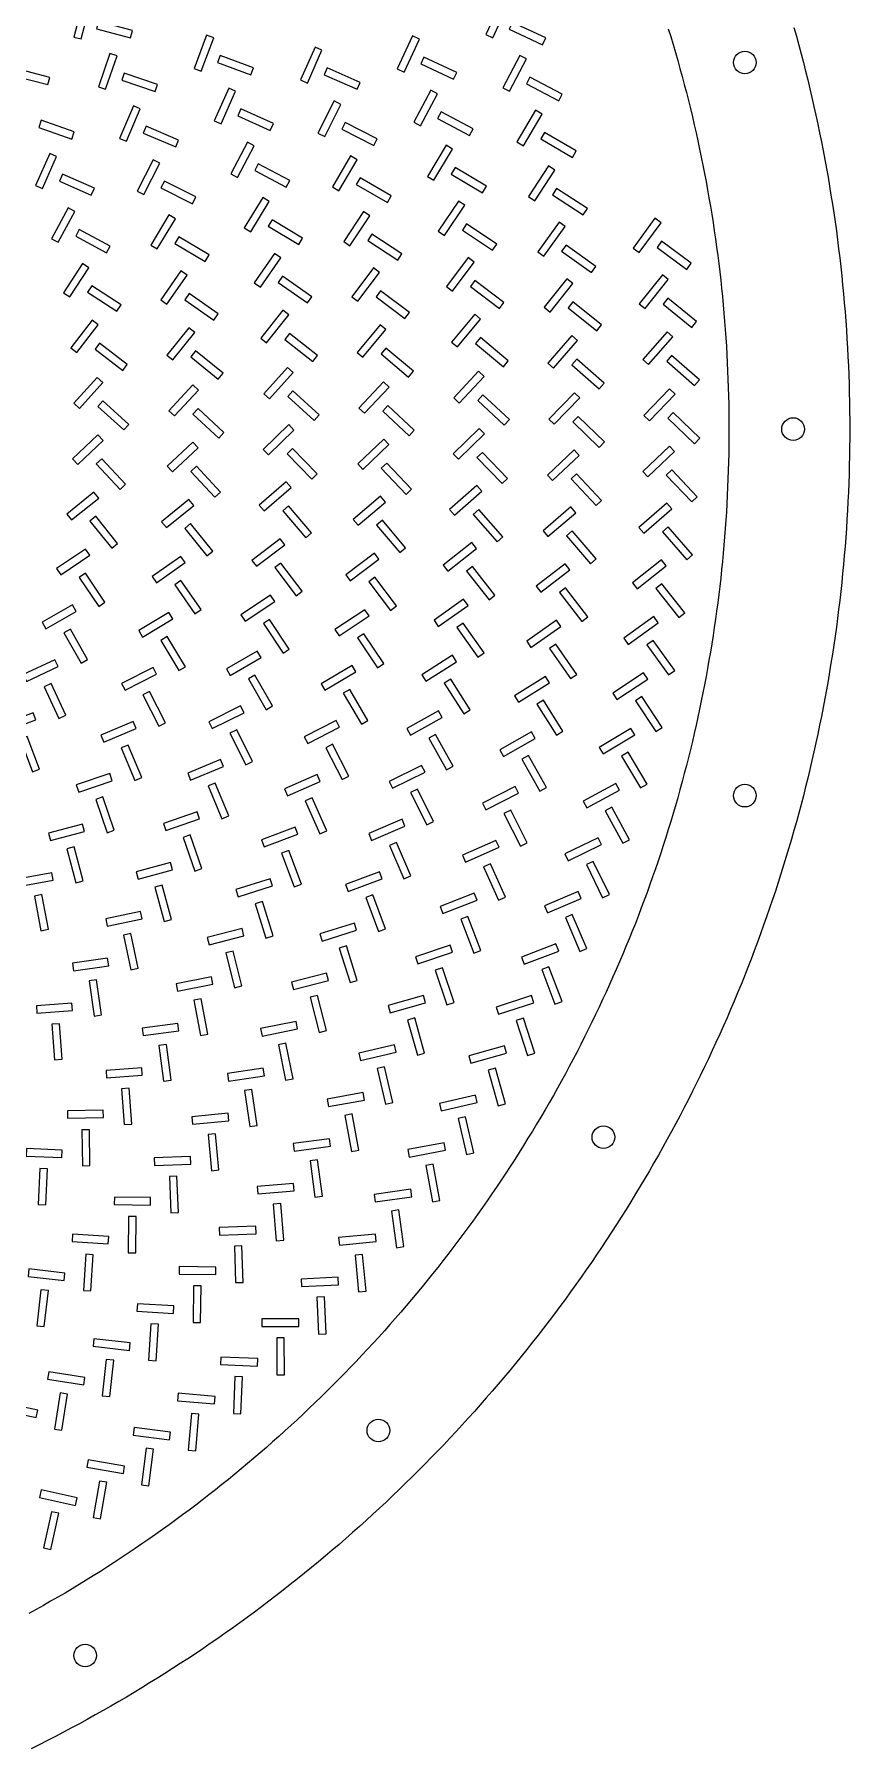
# Model space of a CAD drawing. Header units: millimetres. Extents: x -195 to 195, y -195 to 195.
# Drawn here: x 87 to 195, y -174.7 to 52.3 of the extents above; entities that cross this region are included whole.
import ezdxf

# ---------------------------------------------------------------- set-up
doc = ezdxf.new("R2010")
doc.units = ezdxf.units.MM
for name, color, linetype in [('NPTH', 9, 'Continuous'), ('OUTLINE', 7, 'Continuous'), ('TOP_CU', 1, 'Continuous'), ('TOP_SLOT', 3, 'Continuous')]:
    doc.layers.add(name, color=color, linetype=linetype)

msp = doc.modelspace()

# ---------------------------------------------------------------- linework, layer by layer
at = {"layer": 'NPTH'}
for centre in [(181.11, 48.53), (187.5, 0), (181.11, -48.53), (162.38, -93.75), (132.58, -132.58), (93.75, -162.38)]:
    msp.add_circle(centre, 1.5, dxfattribs=at)
at = {"layer": 'OUTLINE'}
msp.add_lwpolyline([(187.61, 53.16), (187.94, 52.01), (188.25, 50.85), (188.56, 49.7), (188.86, 48.54), (189.16, 47.38), (189.44, 46.22), (189.72, 45.06), (190, 43.89), (190.26, 42.72), (190.52, 41.56), (190.77, 40.39), (191.02, 39.22), (191.25, 38.04), (191.48, 36.87), (191.71, 35.69), (191.92, 34.52), (192.13, 33.34), (192.33, 32.16), (192.52, 30.98), (192.71, 29.8), (192.89, 28.61), (193.06, 27.43), (193.23, 26.24), (193.38, 25.06), (193.53, 23.87), (193.68, 22.68), (193.81, 21.49), (193.94, 20.3), (194.06, 19.11), (194.17, 17.92), (194.28, 16.73), (194.38, 15.54), (194.47, 14.35), (194.56, 13.15), (194.63, 11.96), (194.7, 10.76), (194.77, 9.57), (194.82, 8.37), (194.87, 7.18), (194.91, 5.98), (194.94, 4.79), (194.97, 3.59), (194.99, 2.39), (195, 1.2), (195, 0), (195, -1.2), (194.99, -2.39), (194.97, -3.59), (194.94, -4.79), (194.91, -5.98), (194.87, -7.18), (194.82, -8.37), (194.77, -9.57), (194.7, -10.76), (194.63, -11.96), (194.56, -13.15), (194.47, -14.35), (194.38, -15.54), (194.28, -16.73), (194.17, -17.92), (194.06, -19.11), (193.94, -20.3), (193.81, -21.49), (193.68, -22.68), (193.53, -23.87), (193.38, -25.06), (193.23, -26.24), (193.06, -27.43), (192.89, -28.61), (192.71, -29.8), (192.52, -30.98), (192.33, -32.16), (192.13, -33.34), (191.92, -34.52), (191.71, -35.69), (191.48, -36.87), (191.25, -38.04), (191.02, -39.22), (190.77, -40.39), (190.52, -41.56), (190.26, -42.72), (190, -43.89), (189.72, -45.06), (189.44, -46.22), (189.16, -47.38), (188.86, -48.54), (188.56, -49.7), (188.25, -50.85), (187.94, -52.01), (187.61, -53.16), (187.28, -54.31), (186.95, -55.46), (186.6, -56.61), (186.25, -57.75), (185.89, -58.89), (185.53, -60.03), (185.16, -61.17), (184.78, -62.3), (184.39, -63.44), (184, -64.57), (183.6, -65.69), (183.19, -66.82), (182.78, -67.94), (182.36, -69.06), (181.93, -70.18), (181.5, -71.29), (181.06, -72.41), (180.61, -73.52), (180.16, -74.62), (179.7, -75.73), (179.23, -76.83), (178.75, -77.93), (178.27, -79.02), (177.78, -80.11), (177.29, -81.2), (176.79, -82.29), (176.28, -83.37), (175.76, -84.45), (175.24, -85.53), (174.71, -86.6), (174.18, -87.67), (173.64, -88.74), (173.09, -89.81), (172.54, -90.87), (171.97, -91.92), (171.41, -92.98), (170.83, -94.03), (170.25, -95.07), (169.67, -96.12), (169.07, -97.15), (168.47, -98.19), (167.87, -99.22), (167.26, -100.25), (166.64, -101.27), (166.01, -102.29), (165.38, -103.31), (164.75, -104.32), (164.1, -105.33), (163.45, -106.34), (162.8, -107.34), (162.14, -108.34), (161.47, -109.33), (160.79, -110.32), (160.11, -111.3), (159.43, -112.28), (158.74, -113.26), (158.04, -114.23), (157.34, -115.2), (156.63, -116.16), (155.91, -117.12), (155.19, -118.07), (154.46, -119.02), (153.73, -119.97), (152.99, -120.91), (152.24, -121.85), (151.49, -122.78), (150.74, -123.71), (149.98, -124.63), (149.21, -125.55), (148.43, -126.46), (147.66, -127.37), (146.87, -128.27), (146.08, -129.17), (145.29, -130.06), (144.49, -130.95), (143.68, -131.84), (142.87, -132.72), (142.05, -133.59), (141.23, -134.46), (140.4, -135.32), (139.57, -136.18), (138.73, -137.04), (137.89, -137.89), (137.04, -138.73), (136.18, -139.57), (135.32, -140.4), (134.46, -141.23), (133.59, -142.05), (132.72, -142.87), (131.84, -143.68), (130.95, -144.49), (130.06, -145.29), (129.17, -146.08), (128.27, -146.87), (127.37, -147.66), (126.46, -148.43), (125.55, -149.21), (124.63, -149.98), (123.71, -150.74), (122.78, -151.49), (121.85, -152.24), (120.91, -152.99), (119.97, -153.73), (119.02, -154.46), (118.07, -155.19), (117.12, -155.91), (116.16, -156.63), (115.2, -157.34), (114.23, -158.04), (113.26, -158.74), (112.28, -159.43), (111.3, -160.11), (110.32, -160.79), (109.33, -161.47), (108.34, -162.14), (107.34, -162.8), (106.34, -163.45), (105.33, -164.1), (104.32, -164.75), (103.31, -165.38), (102.29, -166.01), (101.27, -166.64), (100.25, -167.26), (99.22, -167.87), (98.19, -168.47), (97.15, -169.07), (96.12, -169.67), (95.07, -170.25), (94.03, -170.83), (92.98, -171.41), (91.92, -171.97), (90.87, -172.54), (89.81, -173.09), (88.74, -173.64), (87.67, -174.18), (86.6, -174.71)], dxfattribs=at)
at = {"layer": 'TOP_CU'}
msp.add_lwpolyline([(170.97, 53.01), (171.29, 51.96), (171.61, 50.91), (171.92, 49.86), (172.22, 48.8), (172.52, 47.74), (172.81, 46.68), (173.09, 45.62), (173.37, 44.56), (173.64, 43.49), (173.9, 42.43), (174.16, 41.36), (174.41, 40.29), (174.65, 39.22), (174.89, 38.15), (175.12, 37.07), (175.34, 36), (175.56, 34.92), (175.77, 33.84), (175.98, 32.76), (176.17, 31.68), (176.36, 30.6), (176.55, 29.52), (176.73, 28.44), (176.9, 27.35), (177.06, 26.26), (177.22, 25.18), (177.37, 24.09), (177.52, 23), (177.65, 21.91), (177.78, 20.82), (177.91, 19.73), (178.03, 18.64), (178.14, 17.55), (178.24, 16.45), (178.34, 15.36), (178.43, 14.26), (178.51, 13.17), (178.59, 12.07), (178.66, 10.98), (178.73, 9.88), (178.78, 8.78), (178.83, 7.69), (178.88, 6.59), (178.92, 5.49), (178.95, 4.39), (178.97, 3.29), (178.99, 2.2), (179, 1.1), (179, 0), (179, -1.1), (178.99, -2.2), (178.97, -3.29), (178.95, -4.39), (178.92, -5.49), (178.88, -6.59), (178.83, -7.69), (178.78, -8.78), (178.73, -9.88), (178.66, -10.98), (178.59, -12.07), (178.51, -13.17), (178.43, -14.26), (178.34, -15.36), (178.24, -16.45), (178.14, -17.55), (178.03, -18.64), (177.91, -19.73), (177.78, -20.82), (177.65, -21.91), (177.52, -23), (177.37, -24.09), (177.22, -25.18), (177.06, -26.26), (176.9, -27.35), (176.73, -28.44), (176.55, -29.52), (176.36, -30.6), (176.17, -31.68), (175.98, -32.76), (175.77, -33.84), (175.56, -34.92), (175.34, -36), (175.12, -37.07), (174.89, -38.15), (174.65, -39.22), (174.41, -40.29), (174.16, -41.36), (173.9, -42.43), (173.64, -43.49), (173.37, -44.56), (173.09, -45.62), (172.81, -46.68), (172.52, -47.74), (172.22, -48.8), (171.92, -49.86), (171.61, -50.91), (171.29, -51.96), (170.97, -53.01), (170.64, -54.06), (170.31, -55.11), (169.97, -56.15), (169.62, -57.19), (169.26, -58.23), (168.9, -59.27), (168.54, -60.3), (168.16, -61.34), (167.78, -62.37), (167.4, -63.4), (167.01, -64.42), (166.61, -65.44), (166.2, -66.47), (165.79, -67.48), (165.37, -68.5), (164.95, -69.51), (164.52, -70.52), (164.09, -71.53), (163.64, -72.54), (163.2, -73.54), (162.74, -74.54), (162.28, -75.54), (161.81, -76.53), (161.34, -77.52), (160.86, -78.51), (160.38, -79.5), (159.89, -80.48), (159.39, -81.46), (158.89, -82.44), (158.38, -83.41), (157.86, -84.38), (157.34, -85.35), (156.82, -86.31), (156.28, -87.27), (155.75, -88.23), (155.2, -89.18), (154.65, -90.13), (154.1, -91.08), (153.53, -92.02), (152.97, -92.96), (152.39, -93.9), (151.81, -94.83), (151.23, -95.76), (150.64, -96.69), (150.04, -97.61), (149.44, -98.53), (148.83, -99.45), (148.22, -100.36), (147.6, -101.27), (146.98, -102.17), (146.35, -103.07), (145.71, -103.97), (145.07, -104.86), (144.43, -105.75), (143.77, -106.63), (143.12, -107.51), (142.45, -108.39), (141.79, -109.26), (141.11, -110.13), (140.44, -110.99), (139.75, -111.85), (139.06, -112.71), (138.37, -113.56), (137.67, -114.4), (136.96, -115.25), (136.26, -116.08), (135.54, -116.92), (134.82, -117.75), (134.1, -118.57), (133.37, -119.39), (132.63, -120.21), (131.89, -121.02), (131.15, -121.83), (130.4, -122.63), (129.64, -123.43), (128.88, -124.22), (128.12, -125.01), (127.35, -125.79), (126.57, -126.57), (125.79, -127.35), (125.01, -128.12), (124.22, -128.88), (123.43, -129.64), (122.63, -130.4), (121.83, -131.15), (121.02, -131.89), (120.21, -132.63), (119.39, -133.37), (118.57, -134.1), (117.75, -134.82), (116.92, -135.54), (116.08, -136.26), (115.25, -136.96), (114.4, -137.67), (113.56, -138.37), (112.71, -139.06), (111.85, -139.75), (110.99, -140.44), (110.13, -141.11), (109.26, -141.79), (108.39, -142.45), (107.51, -143.12), (106.63, -143.77), (105.75, -144.43), (104.86, -145.07), (103.97, -145.71), (103.07, -146.35), (102.17, -146.98), (101.27, -147.6), (100.36, -148.22), (99.45, -148.83), (98.53, -149.44), (97.61, -150.04), (96.69, -150.64), (95.76, -151.23), (94.83, -151.81), (93.9, -152.39), (92.96, -152.97), (92.02, -153.53), (91.08, -154.1), (90.13, -154.65), (89.18, -155.2), (88.23, -155.75), (87.27, -156.28), (86.31, -156.82)], dxfattribs=at)
at = {"layer": 'TOP_SLOT'}
for points in [[(94.42, 56.17), (93.45, 56.43), (92.25, 51.91), (93.22, 51.66)], [(149.77, 56.23), (148.87, 56.65), (146.82, 52.24), (147.73, 51.82)], [(99.77, 51.81), (100.03, 52.78), (95.51, 53.98), (95.25, 53.01)], [(154.33, 50.88), (154.75, 51.79), (150.35, 53.83), (149.92, 52.93)], [(110.78, 51.78), (109.84, 52.14), (108.18, 47.72), (109.12, 47.37)], [(125.1, 50.18), (124.19, 50.58), (122.27, 46.22), (123.19, 45.81)], [(138.02, 51.63), (137.11, 52.05), (135.08, 47.69), (135.99, 47.27)], [(88.79, 45.6), (89.05, 46.57), (84.58, 47.76), (84.32, 46.79)], [(97.97, 49.4), (97.03, 49.73), (95.51, 45.31), (96.46, 44.99)], [(115.69, 46.89), (116.04, 47.83), (111.62, 49.48), (111.27, 48.55)], [(129.75, 44.99), (130.15, 45.9), (125.79, 47.82), (125.38, 46.9)], [(142.55, 46.31), (142.98, 47.21), (138.62, 49.25), (138.2, 48.34)], [(152.18, 49.02), (151.3, 49.48), (149.05, 45.18), (149.93, 44.72)], [(103.01, 44.68), (103.33, 45.63), (98.91, 47.14), (98.59, 46.2)], [(156.48, 43.46), (156.94, 44.35), (152.64, 46.6), (152.18, 45.72)], [(113.68, 44.73), (112.76, 45.14), (110.83, 40.83), (111.75, 40.42)], [(127.63, 42.99), (126.74, 43.44), (124.58, 39.2), (125.47, 38.74)], [(140.4, 44.4), (139.52, 44.87), (137.26, 40.62), (138.15, 40.15)], [(91.97, 38.4), (92.3, 39.34), (87.94, 40.88), (87.6, 39.93)], [(101.05, 42.41), (100.13, 42.8), (98.31, 38.49), (99.23, 38.1)], [(118.27, 39.54), (118.68, 40.45), (114.37, 42.38), (113.96, 41.47)], [(144.66, 38.85), (145.12, 39.74), (140.88, 41.99), (140.41, 41.11)], [(154.25, 41.7), (153.39, 42.21), (150.93, 38.02), (151.8, 37.52)], [(105.74, 37.35), (106.13, 38.27), (101.82, 40.09), (101.44, 39.16)], [(131.97, 37.55), (132.43, 38.44), (128.18, 40.6), (127.73, 39.71)], [(158.28, 35.95), (158.78, 36.82), (154.59, 39.27), (154.09, 38.41)], [(89.97, 36.08), (89.06, 36.48), (87.18, 32.25), (88.1, 31.85)], [(116.13, 37.5), (115.24, 37.97), (113.05, 33.79), (113.93, 33.33)], [(142.41, 37.06), (141.55, 37.58), (139.08, 33.45), (139.94, 32.94)], [(103.63, 35.21), (102.74, 35.66), (100.62, 31.5), (101.51, 31.05)], [(120.39, 32.04), (120.85, 32.92), (116.68, 35.12), (116.21, 34.23)], [(129.75, 35.67), (128.88, 36.18), (126.49, 32.06), (127.35, 31.56)], [(146.37, 31.3), (146.88, 32.16), (142.76, 34.63), (142.24, 33.77)], [(155.97, 34.3), (155.13, 34.85), (152.48, 30.78), (153.32, 30.23)], [(94.56, 30.96), (94.97, 31.88), (90.74, 33.75), (90.33, 32.84)], [(107.95, 29.84), (108.41, 30.73), (104.24, 32.84), (103.79, 31.95)], [(133.78, 30), (134.28, 30.86), (130.16, 33.25), (129.66, 32.39)], [(159.71, 28.36), (160.26, 29.2), (156.19, 31.85), (155.65, 31.01)], [(118.12, 30.14), (117.27, 30.66), (114.82, 26.63), (115.67, 26.11)], [(144.03, 29.63), (143.2, 30.19), (140.52, 26.2), (141.35, 25.64)], [(92.39, 28.8), (91.51, 29.28), (89.31, 25.21), (90.19, 24.74)], [(105.7, 27.85), (104.84, 28.37), (102.44, 24.36), (103.3, 23.85)], [(122.03, 24.42), (122.55, 25.27), (118.52, 27.72), (118, 26.87)], [(131.45, 28.25), (130.61, 28.8), (127.99, 24.82), (128.82, 24.27)], [(157.33, 26.82), (156.52, 27.41), (153.68, 23.47), (154.49, 22.89)], [(170.01, 27.32), (169.21, 27.91), (166.31, 23.96), (167.11, 23.37)], [(96.56, 23.35), (97.04, 24.23), (92.97, 26.43), (92.5, 25.55)], [(109.64, 22.19), (110.15, 23.05), (106.14, 25.45), (105.63, 24.59)], [(135.15, 22.35), (135.7, 23.19), (131.72, 25.81), (131.17, 24.98)], [(147.69, 23.67), (148.25, 24.5), (144.26, 27.18), (143.7, 26.35)], [(119.65, 22.66), (118.83, 23.24), (116.14, 19.37), (116.96, 18.8)], [(145.27, 22.12), (144.47, 22.72), (141.58, 18.88), (142.38, 18.28)], [(160.79, 20.71), (161.37, 21.53), (157.44, 24.37), (156.85, 23.56)], [(173.43, 21.15), (174.02, 21.95), (170.07, 24.86), (169.48, 24.05)], [(94.23, 21.37), (93.39, 21.91), (90.87, 18.03), (91.71, 17.49)], [(107.25, 20.37), (106.43, 20.94), (103.75, 17.11), (104.57, 16.54)], [(132.72, 20.74), (131.92, 21.33), (129.08, 17.52), (129.88, 16.92)], [(97.95, 15.59), (98.5, 16.43), (94.62, 18.95), (94.07, 18.11)], [(123.2, 16.71), (123.77, 17.53), (119.9, 20.23), (119.33, 19.41)], [(136.08, 14.64), (136.68, 15.44), (132.86, 18.29), (132.27, 17.49)], [(148.61, 15.98), (149.21, 16.78), (145.37, 19.67), (144.77, 18.87)], [(158.33, 19.29), (157.55, 19.91), (154.52, 16.12), (155.31, 15.49)], [(170.97, 19.79), (170.19, 20.41), (167.11, 16.6), (167.89, 15.97)], [(110.78, 14.44), (111.35, 15.26), (107.53, 17.94), (106.95, 17.12)], [(161.5, 13.02), (162.12, 13.81), (158.33, 16.83), (157.7, 16.05)], [(174.1, 13.47), (174.73, 14.25), (170.91, 17.32), (170.29, 16.54)], [(95.47, 13.8), (94.67, 14.41), (91.86, 10.75), (92.65, 10.14)], [(120.71, 15.11), (119.93, 15.73), (117, 12.04), (117.78, 11.42)], [(133.57, 13.17), (132.81, 13.81), (129.75, 10.16), (130.52, 9.51)], [(146.12, 14.56), (145.35, 15.2), (142.27, 11.51), (143.04, 10.87)], [(98.72, 7.76), (99.33, 8.55), (95.66, 11.37), (95.06, 10.57)], [(108.27, 12.79), (107.49, 13.42), (104.56, 9.79), (105.34, 9.16)], [(123.88, 8.94), (124.5, 9.73), (120.81, 12.66), (120.19, 11.88)], [(149.14, 8.26), (149.78, 9.03), (146.09, 12.11), (145.45, 11.34)], [(158.97, 11.72), (158.22, 12.38), (155.02, 8.73), (155.77, 8.07)], [(171.58, 12.22), (170.83, 12.88), (167.59, 9.2), (168.34, 8.54)], [(111.38, 6.63), (112.01, 7.41), (108.38, 10.35), (107.75, 9.57)], [(136.58, 6.89), (137.22, 7.66), (133.57, 10.71), (132.93, 9.95)], [(161.84, 5.31), (162.5, 6.06), (158.85, 9.26), (158.19, 8.51)], [(174.44, 5.77), (175.1, 6.52), (171.42, 9.76), (170.76, 9.01)], [(96.1, 6.17), (95.36, 6.84), (92.26, 3.41), (93, 2.74)], [(121.3, 7.5), (120.56, 8.17), (117.4, 4.67), (118.14, 4)], [(146.57, 6.97), (145.84, 7.65), (142.57, 4.12), (143.3, 3.44)], [(108.76, 5.16), (108.03, 5.85), (104.85, 2.43), (105.58, 1.75)], [(124.07, 1.15), (124.74, 1.89), (121.24, 5.05), (120.57, 4.31)], [(133.99, 5.56), (133.26, 6.24), (130, 2.77), (130.73, 2.09)], [(159.26, 4.12), (158.54, 4.82), (155.17, 1.32), (155.88, 0.63)], [(171.87, 4.63), (171.15, 5.32), (167.75, 1.79), (168.47, 1.1)], [(98.87, -0.12), (99.54, 0.62), (96.11, 3.72), (95.44, 2.98)], [(111.43, -1.2), (112.11, -0.46), (108.7, 2.72), (108.01, 1.99)], [(136.64, -0.88), (137.32, -0.15), (133.85, 3.11), (133.17, 2.38)], [(149.26, 0.52), (149.94, 1.25), (146.42, 4.52), (145.74, 3.78)], [(121.4, -0.13), (120.7, 0.59), (117.33, -2.71), (118.03, -3.42)], [(146.63, -0.64), (145.93, 0.08), (142.49, -3.28), (143.19, -3.99)], [(161.81, -2.42), (162.51, -1.7), (159.02, 1.67), (158.32, 0.95)], [(174.43, -1.94), (175.13, -1.22), (171.6, 2.18), (170.91, 1.46)], [(96.13, -1.5), (95.44, -0.77), (92.08, -3.94), (92.77, -4.67)], [(108.71, -2.48), (108.03, -1.75), (104.62, -4.93), (105.3, -5.66)], [(133.98, -2.06), (133.29, -1.33), (129.84, -4.61), (130.53, -5.34)], [(171.81, -2.96), (171.13, -2.24), (167.58, -5.62), (168.26, -6.34)], [(98.38, -7.98), (99.11, -7.3), (95.94, -3.93), (95.21, -4.62)], [(123.77, -6.64), (124.48, -5.94), (121.19, -2.57), (120.48, -3.27)], [(136.25, -8.64), (136.98, -7.95), (133.7, -4.5), (132.97, -5.18)], [(148.98, -7.22), (149.7, -6.53), (146.35, -3.08), (145.63, -3.78)], [(159.18, -3.48), (158.49, -2.75), (154.96, -6.08), (155.64, -6.8)], [(110.93, -9.01), (111.66, -8.33), (108.48, -4.92), (107.75, -5.6)], [(161.42, -10.13), (162.15, -9.45), (158.82, -5.91), (158.09, -6.6)], [(174.09, -9.64), (174.81, -8.95), (171.44, -5.4), (170.71, -6.09)], [(95.54, -9.14), (94.92, -8.36), (91.31, -11.25), (91.94, -12.03)], [(121.03, -7.75), (120.38, -6.99), (116.8, -10.07), (117.46, -10.82)], [(133.53, -9.66), (132.88, -8.9), (129.25, -11.98), (129.9, -12.74)], [(146.3, -8.24), (145.64, -7.49), (142.02, -10.66), (142.68, -11.41)], [(108.13, -10.1), (107.5, -9.33), (103.87, -12.26), (104.5, -13.04)], [(122.98, -14.4), (123.74, -13.74), (120.66, -10.17), (119.91, -10.82)], [(148.3, -14.94), (149.06, -14.28), (145.89, -10.66), (145.14, -11.32)], [(158.73, -11.07), (158.08, -10.31), (154.39, -13.46), (155.04, -14.22)], [(171.43, -10.55), (170.77, -9.79), (167.08, -13.01), (167.73, -13.76)], [(97.27, -15.78), (98.05, -15.16), (95.16, -11.55), (94.38, -12.18)], [(109.88, -16.77), (110.66, -16.15), (107.72, -12.52), (106.95, -13.15)], [(135.43, -16.36), (136.19, -15.71), (133.11, -12.08), (132.35, -12.73)], [(160.65, -17.82), (161.41, -17.17), (158.26, -13.48), (157.5, -14.13)], [(173.41, -17.32), (174.16, -16.66), (170.94, -12.96), (170.19, -13.62)], [(94.35, -16.71), (93.79, -15.88), (89.97, -18.48), (90.53, -19.3)], [(120.18, -15.33), (119.57, -14.53), (115.81, -17.38), (116.42, -18.17)], [(145.57, -15.82), (144.95, -15.03), (141.17, -18.01), (141.79, -18.79)], [(107.01, -17.67), (106.44, -16.85), (102.61, -19.52), (103.19, -20.34)], [(121.71, -22.09), (122.5, -21.48), (119.66, -17.73), (118.86, -18.33)], [(132.65, -17.23), (132.05, -16.43), (128.25, -19.3), (128.85, -20.1)], [(157.93, -18.62), (157.32, -17.83), (153.48, -20.81), (154.09, -21.6)], [(170.71, -18.11), (170.08, -17.32), (166.25, -20.37), (166.87, -21.16)], [(95.55, -23.47), (96.37, -22.91), (93.78, -19.08), (92.95, -19.65)], [(108.29, -24.44), (109.11, -23.87), (106.44, -20.04), (105.62, -20.62)], [(134.17, -24.02), (134.96, -23.42), (132.1, -19.62), (131.3, -20.22)], [(147.23, -22.61), (148.01, -21.99), (145.03, -18.21), (144.25, -18.83)], [(118.85, -22.84), (118.3, -22.01), (114.37, -24.61), (114.92, -25.45)], [(144.45, -23.34), (143.87, -22.53), (139.95, -25.3), (140.52, -26.12)], [(159.52, -25.46), (160.31, -24.85), (157.34, -21.01), (156.55, -21.63)], [(172.38, -24.96), (173.16, -24.33), (170.12, -20.5), (169.33, -21.12)], [(92.56, -24.16), (92.06, -23.29), (88.04, -25.57), (88.54, -26.44)], [(105.36, -25.13), (104.85, -24.27), (100.84, -26.67), (101.36, -27.53)], [(131.34, -24.74), (130.78, -23.91), (126.83, -26.55), (127.38, -27.38)], [(169.65, -25.63), (169.06, -24.82), (165.1, -27.69), (165.68, -28.5)], [(93.21, -30.99), (94.08, -30.5), (91.79, -26.48), (90.93, -26.98)], [(119.95, -29.68), (120.78, -29.13), (118.18, -25.2), (117.35, -25.75)], [(132.47, -31.6), (133.3, -31.05), (130.65, -27.09), (129.82, -27.65)], [(145.75, -30.21), (146.57, -29.63), (143.79, -25.71), (142.97, -26.29)], [(156.76, -26.14), (156.19, -25.32), (152.22, -28.1), (152.79, -28.92)], [(106.16, -31.98), (107.02, -31.47), (104.62, -27.46), (103.76, -27.98)], [(117.05, -30.26), (116.55, -29.39), (112.47, -31.74), (112.96, -32.61)], [(158.03, -33.04), (158.85, -32.47), (156.06, -28.49), (155.25, -29.07)], [(171.02, -32.54), (171.83, -31.96), (168.96, -27.99), (168.15, -28.58)], [(90.17, -31.44), (89.75, -30.54), (85.56, -32.49), (85.98, -33.4)], [(103.19, -32.46), (102.74, -31.57), (98.58, -33.68), (99.03, -34.57)], [(129.61, -32.16), (129.1, -31.29), (125, -33.71), (125.51, -34.57)], [(142.93, -30.8), (142.4, -29.95), (138.34, -32.52), (138.87, -33.37)], [(90.27, -38.31), (91.18, -37.88), (89.23, -33.7), (88.32, -34.12)], [(117.72, -37.16), (118.58, -36.66), (116.24, -32.57), (115.37, -33.07)], [(143.88, -37.72), (144.72, -37.19), (142.16, -33.13), (141.31, -33.66)], [(155.24, -33.58), (154.7, -32.74), (150.6, -35.33), (151.14, -36.17)], [(168.26, -33.09), (167.71, -32.26), (163.62, -34.96), (164.17, -35.79)], [(103.5, -39.35), (104.4, -38.9), (102.29, -34.74), (101.4, -35.19)], [(130.34, -39.07), (131.2, -38.57), (128.79, -34.47), (127.92, -34.97)], [(156.18, -40.54), (157.02, -40), (154.43, -35.9), (153.58, -36.44)], [(169.33, -40.06), (170.16, -39.51), (167.46, -35.42), (166.63, -35.97)], [(87.21, -38.51), (86.86, -37.57), (82.53, -39.18), (82.88, -40.12)], [(114.79, -37.55), (114.34, -36.65), (110.12, -38.74), (110.56, -39.63)], [(127.45, -39.46), (126.99, -38.57), (122.76, -40.75), (123.22, -41.64)], [(141.04, -38.17), (140.55, -37.3), (136.36, -39.65), (136.85, -40.52)], [(86.76, -45.36), (87.7, -45.01), (86.09, -40.68), (85.15, -41.03)], [(100.51, -39.62), (100.12, -38.7), (95.82, -40.51), (96.21, -41.43)], [(115.02, -44.47), (115.91, -44.03), (113.83, -39.8), (112.93, -40.24)], [(141.62, -45.13), (142.49, -44.64), (140.14, -40.45), (139.27, -40.94)], [(153.36, -40.95), (152.87, -40.08), (148.65, -42.47), (149.14, -43.34)], [(166.54, -40.49), (166.03, -39.63), (161.83, -42.15), (162.34, -43)], [(100.33, -46.51), (101.25, -46.13), (99.45, -41.83), (98.52, -42.21)], [(127.79, -46.41), (128.68, -45.96), (126.5, -41.72), (125.61, -42.18)], [(167.3, -47.5), (168.16, -46.99), (165.65, -42.78), (164.79, -43.3)], [(112.07, -44.68), (111.68, -43.75), (107.33, -45.57), (107.72, -46.49)], [(138.76, -45.43), (138.31, -44.53), (134.01, -46.66), (134.45, -47.56)], [(153.96, -47.94), (154.83, -47.45), (152.44, -43.23), (151.57, -43.72)], [(97.32, -46.57), (97, -45.62), (92.58, -47.12), (92.9, -48.07)], [(111.86, -51.6), (112.78, -51.22), (110.97, -46.87), (110.05, -47.25)], [(124.88, -46.64), (124.48, -45.72), (120.13, -47.65), (120.53, -48.57)], [(138.98, -52.41), (139.87, -51.97), (137.74, -47.66), (136.85, -48.11)], [(151.13, -48.21), (150.68, -47.32), (146.35, -49.51), (146.8, -50.4)], [(164.5, -47.8), (164.03, -46.92), (159.72, -49.25), (160.19, -50.13)], [(96.66, -53.44), (97.61, -53.11), (96.11, -48.7), (95.16, -49.02)], [(124.82, -53.59), (125.74, -53.19), (123.8, -48.84), (122.89, -49.24)], [(108.9, -51.62), (108.58, -50.68), (104.12, -52.21), (104.45, -53.16)], [(136.1, -52.56), (135.71, -51.64), (131.3, -53.55), (131.69, -54.46)], [(151.4, -55.23), (152.29, -54.78), (150.11, -50.45), (149.21, -50.9)], [(164.95, -54.84), (165.83, -54.37), (163.5, -50.06), (162.62, -50.53)], [(93.65, -53.28), (93.4, -52.31), (88.89, -53.49), (89.14, -54.46)], [(108.26, -58.52), (109.2, -58.19), (107.67, -53.74), (106.72, -54.06)], [(121.91, -53.65), (121.55, -52.71), (117.1, -54.39), (117.46, -55.33)], [(148.56, -55.37), (148.15, -54.45), (143.72, -56.43), (144.13, -57.34)], [(162.14, -55.02), (161.7, -54.12), (157.29, -56.25), (157.73, -57.15)], [(92.51, -60.08), (93.47, -59.83), (92.29, -55.31), (91.33, -55.57)], [(121.45, -60.59), (122.39, -60.24), (120.71, -55.79), (119.77, -56.14)], [(135.96, -59.55), (136.88, -59.15), (134.97, -54.74), (134.06, -55.14)], [(89.52, -59.71), (89.34, -58.73), (84.75, -59.59), (84.94, -60.57)], [(105.3, -58.35), (105.04, -57.39), (100.5, -58.64), (100.76, -59.6)], [(133.08, -59.54), (132.74, -58.61), (128.23, -60.28), (128.58, -61.21)], [(148.49, -62.38), (149.4, -61.98), (147.43, -57.55), (146.51, -57.96)], [(162.27, -62.07), (163.17, -61.63), (161.04, -57.23), (160.14, -57.66)], [(104.22, -65.19), (105.19, -64.93), (103.94, -60.38), (102.98, -60.65)], [(118.54, -60.48), (118.24, -59.53), (113.7, -60.95), (114, -61.91)], [(159.45, -62.13), (159.06, -61.21), (154.56, -63.14), (154.96, -64.06)], [(87.89, -66.41), (88.88, -66.23), (88.02, -61.64), (87.03, -61.83)], [(117.68, -67.39), (118.64, -67.09), (117.22, -62.55), (116.26, -62.85)], [(132.58, -66.51), (133.51, -66.16), (131.84, -61.66), (130.9, -62.01)], [(145.65, -62.39), (145.28, -61.46), (140.76, -63.22), (141.13, -64.15)], [(101.29, -64.84), (101.08, -63.86), (96.47, -64.82), (96.68, -65.8)], [(129.7, -66.36), (129.4, -65.4), (124.82, -66.84), (125.12, -67.79)], [(145.24, -69.39), (146.17, -69.03), (144.41, -64.51), (143.48, -64.88)], [(159.27, -69.17), (160.19, -68.78), (158.26, -64.28), (157.34, -64.67)], [(99.78, -71.6), (100.76, -71.39), (99.8, -66.78), (98.82, -66.99)], [(114.78, -67.11), (114.54, -66.14), (109.92, -67.3), (110.17, -68.27)], [(96.87, -71.06), (96.72, -70.07), (92.06, -70.73), (92.2, -71.72)], [(113.53, -73.96), (114.5, -73.71), (113.34, -69.1), (112.37, -69.34)], [(128.83, -73.29), (129.78, -72.99), (128.35, -68.41), (127.4, -68.71)], [(142.4, -69.26), (142.08, -68.31), (137.48, -69.86), (137.8, -70.8)], [(156.46, -69.1), (156.1, -68.17), (151.53, -69.9), (151.88, -70.84)], [(110.65, -73.51), (110.46, -72.53), (105.79, -73.43), (105.98, -74.41)], [(125.97, -72.99), (125.72, -72.02), (121.07, -73.21), (121.32, -74.18)], [(141.66, -76.24), (142.61, -75.92), (141.06, -71.32), (140.11, -71.64)], [(155.97, -76.14), (156.9, -75.78), (155.17, -71.2), (154.23, -71.56)], [(94.93, -77.71), (95.92, -77.57), (95.26, -72.9), (94.27, -73.05)], [(92.06, -76.99), (91.98, -75.99), (87.29, -76.36), (87.36, -77.35)], [(109.01, -80.28), (110, -80.09), (109.1, -75.42), (108.12, -75.6)], [(124.74, -79.87), (125.7, -79.62), (124.51, -74.97), (123.54, -75.21)], [(138.83, -75.97), (138.55, -75.01), (133.89, -76.33), (134.16, -77.29)], [(153.16, -75.94), (152.84, -74.99), (148.19, -76.52), (148.5, -77.47)], [(89.7, -83.5), (90.7, -83.42), (90.33, -78.73), (89.34, -78.8)], [(106.16, -79.67), (106.03, -78.68), (101.31, -79.3), (101.45, -80.29)], [(121.89, -79.42), (121.7, -78.44), (116.99, -79.38), (117.18, -80.36)], [(137.75, -82.9), (138.71, -82.63), (137.39, -77.97), (136.43, -78.24)], [(152.35, -82.94), (153.3, -82.63), (151.78, -77.98), (150.83, -78.29)], [(104.14, -86.33), (105.13, -86.19), (104.51, -81.48), (103.51, -81.61)], [(120.3, -86.22), (121.28, -86.02), (120.34, -81.31), (119.36, -81.51)], [(134.93, -82.5), (134.71, -81.52), (129.99, -82.62), (130.21, -83.59)], [(149.55, -82.63), (149.28, -81.66), (144.57, -82.98), (144.84, -83.95)], [(101.32, -85.56), (101.25, -84.56), (96.51, -84.91), (96.58, -85.91)], [(117.49, -85.62), (117.34, -84.63), (112.59, -85.33), (112.74, -86.32)], [(133.53, -89.37), (134.5, -89.15), (133.41, -84.42), (132.43, -84.65)], [(148.44, -89.59), (149.4, -89.32), (148.08, -84.6), (147.12, -84.87)], [(98.92, -92.09), (99.92, -92.01), (99.57, -87.27), (98.57, -87.34)], [(115.54, -92.33), (116.53, -92.19), (115.83, -87.43), (114.84, -87.58)], [(130.73, -88.83), (130.56, -87.85), (125.79, -88.72), (125.96, -89.7)], [(145.66, -89.15), (145.43, -88.17), (140.66, -89.28), (140.89, -90.25)], [(96.16, -91.16), (96.14, -90.16), (91.39, -90.24), (91.4, -91.24)], [(112.76, -91.59), (112.67, -90.59), (107.89, -91.04), (107.98, -92.04)], [(129, -95.63), (129.98, -95.45), (129.12, -90.68), (128.13, -90.86)], [(93.39, -97.54), (94.39, -97.52), (94.31, -92.77), (93.31, -92.78)], [(144.23, -96.05), (145.21, -95.82), (144.1, -91.05), (143.13, -91.28)], [(90.68, -96.45), (90.72, -95.45), (85.97, -95.26), (85.93, -96.26)], [(110.47, -98.19), (111.47, -98.09), (111.02, -93.31), (110.02, -93.41)], [(126.23, -94.96), (126.1, -93.97), (121.3, -94.6), (121.43, -95.6)], [(141.48, -95.48), (141.29, -94.5), (136.48, -95.4), (136.66, -96.38)], [(107.73, -97.3), (107.69, -96.3), (102.89, -96.5), (102.94, -97.5)], [(124.17, -101.67), (125.17, -101.54), (124.53, -96.73), (123.54, -96.86)], [(139.75, -102.32), (140.73, -102.13), (139.84, -97.32), (138.85, -97.51)], [(87.54, -102.66), (88.54, -102.7), (88.74, -97.95), (87.74, -97.91)], [(105.1, -103.77), (106.1, -103.73), (105.9, -98.93), (104.9, -98.97)], [(121.44, -100.86), (121.36, -99.86), (116.53, -100.27), (116.61, -101.27)], [(102.41, -102.73), (102.42, -101.73), (97.62, -101.68), (97.61, -102.68)], [(137.02, -101.63), (136.88, -100.64), (132.03, -101.32), (132.17, -102.31)], [(99.44, -109.06), (100.44, -109.07), (100.49, -104.27), (99.49, -104.26)], [(119.06, -107.46), (120.06, -107.38), (119.66, -102.55), (118.66, -102.63)], [(134.98, -108.38), (135.97, -108.24), (135.3, -103.39), (134.31, -103.53)], [(96.81, -107.89), (96.87, -106.89), (92.08, -106.59), (92.02, -107.58)], [(116.38, -106.53), (116.34, -105.53), (111.5, -105.7), (111.53, -106.7)], [(132.29, -107.57), (132.19, -106.58), (127.32, -107.04), (127.41, -108.04)], [(113.68, -113), (114.68, -112.97), (114.51, -108.12), (113.51, -108.16)], [(90.95, -112.74), (91.06, -111.74), (86.3, -111.19), (86.18, -112.18)], [(93.51, -114.05), (94.51, -114.11), (94.82, -109.32), (93.82, -109.25)], [(111.04, -111.94), (111.05, -110.94), (106.21, -110.88), (106.19, -111.88)], [(129.96, -114.23), (130.95, -114.13), (130.49, -109.26), (129.49, -109.35)], [(108.04, -118.28), (109.04, -118.29), (109.1, -113.45), (108.1, -113.43)], [(127.3, -113.3), (127.25, -112.3), (122.36, -112.55), (122.41, -113.54)], [(87.33, -118.72), (88.33, -118.83), (88.88, -114.06), (87.89, -113.95)], [(124.67, -119.84), (125.67, -119.79), (125.43, -114.9), (124.43, -114.95)], [(105.45, -117.09), (105.51, -116.09), (100.67, -115.8), (100.61, -116.8)], [(122.06, -118.8), (122.05, -117.8), (117.16, -117.82), (117.16, -118.82)], [(102.14, -123.28), (103.14, -123.34), (103.44, -118.5), (102.44, -118.44)], [(99.62, -121.97), (99.73, -120.97), (94.91, -120.44), (94.8, -121.44)], [(119.15, -125.21), (120.15, -125.21), (120.12, -120.32), (119.12, -120.32)], [(93.56, -126.55), (93.71, -125.57), (88.93, -124.81), (88.77, -125.8)], [(96.02, -127.99), (97.01, -128.1), (97.54, -123.28), (96.55, -123.17)], [(116.58, -124.06), (116.62, -123.06), (111.73, -122.86), (111.69, -123.86)], [(113.38, -130.34), (114.38, -130.38), (114.57, -125.49), (113.57, -125.45)], [(87.28, -130.85), (87.49, -129.87), (82.74, -128.88), (82.54, -129.86)], [(89.67, -132.4), (90.66, -132.55), (91.42, -127.77), (90.43, -127.61)], [(110.87, -129.06), (110.95, -128.07), (106.08, -127.66), (105.99, -128.65)], [(107.4, -135.2), (108.39, -135.28), (108.8, -130.4), (107.81, -130.32)], [(104.94, -133.81), (105.07, -132.82), (100.22, -132.2), (100.09, -133.19)], [(101.2, -139.78), (102.19, -139.91), (102.82, -135.06), (101.83, -134.93)], [(98.81, -138.29), (98.98, -137.31), (94.16, -136.47), (93.99, -137.45)], [(92.48, -142.5), (92.7, -141.52), (87.92, -140.46), (87.71, -141.44)], [(94.81, -144.09), (95.79, -144.26), (96.63, -139.44), (95.65, -139.27)], [(88.22, -148.11), (89.2, -148.32), (90.26, -143.55), (89.28, -143.33)]]:
    msp.add_lwpolyline(points, close=True, dxfattribs=at)

doc.saveas('drawing.dxf')
